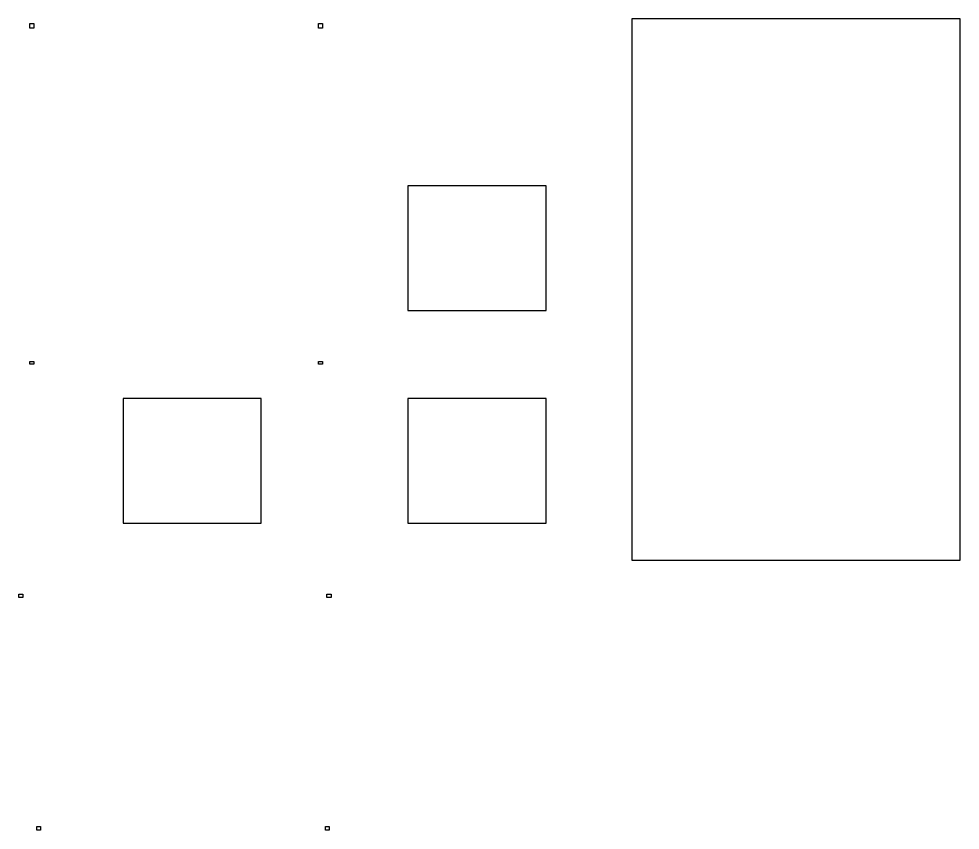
# Model space of a CAD drawing. Header units: centimetres. Extents: x -44.2 to 41.9, y -10.3 to 17.4.
# Drawn here: x -44.23 to -20.02, y -3.92 to 16.95 of the extents above; entities that cross this region are included whole.
import ezdxf

# ---------------------------------------------------------------- set-up
doc = ezdxf.new("R2010")
doc.units = ezdxf.units.CM
doc.header["$MEASUREMENT"] = 0
doc.header["$XCLIPFRAME"] = 0
doc.layers.add('layer 2', color=7, linetype='Continuous', plot=False)
picture_1 = doc.add_image_def('image1.jpg', size_in_pixel=(515, 374))
picture_2 = doc.add_image_def('image2.jpg', size_in_pixel=(515, 374))
picture_3 = doc.add_image_def('image3.jpg', size_in_pixel=(515, 612))
picture_4 = doc.add_image_def('image4.jpg', size_in_pixel=(555, 401))
picture_5 = doc.add_image_def('image5.jpg', size_in_pixel=(555, 401))
picture_6 = doc.add_image_def('image6.jpg', size_in_pixel=(515, 612))
picture_7 = doc.add_image_def('image7.jpg', size_in_pixel=(515, 374))
picture_8 = doc.add_image_def('image8.jpg', size_in_pixel=(515, 374))
picture_9 = doc.add_image_def('image9.jpg', size_in_pixel=(515, 612))
picture_10 = doc.add_image_def('image10.jpg', size_in_pixel=(515, 612))
picture_11 = doc.add_image_def('image11.jpg', size_in_pixel=(490, 490))
picture_12 = doc.add_image_def('image12.jpg', size_in_pixel=(490, 490))

msp = doc.modelspace()

# ---------------------------------------------------------------- linework, layer by layer
at = {"layer": 'layer 2', "color": 7}
for points in [[(-34.22302, 9.44884), (-30.67162, 9.44884), (-30.67162, 12.65588), (-34.22302, 12.65588), (-34.22302, 9.44884)], [(-41.54324, 3.98145), (-37.99184, 3.98145), (-37.99184, 7.18849), (-41.54324, 7.18849), (-41.54324, 3.98145)], [(-34.22302, 3.98145), (-30.67162, 3.98145), (-30.67162, 7.18849), (-34.22302, 7.18849), (-34.22302, 3.98145)]]:
    msp.add_lwpolyline(points, close=True, dxfattribs=at)
at = {"layer": 'layer 2', "color": 41}
msp.add_open_spline([(-28.46448, 16.94997), (-28.46448, 16.94997), (-20.0232, 16.94997), (-20.0232, 16.94997), (-20.0232, 16.94997), (-20.0232, 16.94997), (-20.0232, 3.02428), (-20.0232, 3.02428), (-20.0232, 3.02428), (-20.0232, 3.02428), (-28.46448, 3.02428), (-28.46448, 3.02428), (-28.46448, 3.02428), (-28.46448, 3.02428), (-28.46448, 16.94997), (-28.46448, 16.94997)], degree=3, knots=[0, 0, 0, 0, 0.2, 0.2, 0.2, 0.2, 0.4, 0.4, 0.4, 0.4, 0.6, 0.6, 0.6, 0.6, 1, 1, 1, 1], dxfattribs=at)

# ---------------------------------------------------------------- pictures from other files: only their frames are drawn
image = msp.add_image(picture_6, insert=(-43.34471, 8.44943), size_in_units=(7.15434, 8.50054), dxfattribs=at)
image.set_boundary_path([(-43.3447, 8.4494), (-36.1904, 16.95)])
image = msp.add_image(picture_10, insert=(-43.34471, 8.44943), size_in_units=(7.15434, 8.50054), dxfattribs=at)
image.set_boundary_path([(-43.3447, 8.4494), (-36.1904, 16.95)])
at = {"layer": 'layer 2', "color": 242}
image = msp.add_image(picture_3, insert=(-36.02449, 8.44943), size_in_units=(7.15434, 8.50054), dxfattribs=at)
image.set_boundary_path([(-36.0245, 8.4494), (-28.8701, 16.95)])
at = {"layer": 'layer 2', "color": 41}
image = msp.add_image(picture_9, insert=(-36.02449, 8.44943), size_in_units=(7.15434, 8.50054), dxfattribs=at)
image.set_boundary_path([(-36.0245, 8.4494), (-28.8701, 16.95)])
at = {"layer": 'layer 2', "color": 242}
image = msp.add_image(picture_2, insert=(-43.34471, 2.97881), size_in_units=(7.15434, 5.207), dxfattribs=at)
image.set_boundary_path([(-43.3447, 2.9788), (-36.1904, 8.1858)])
at = {"layer": 'layer 2', "color": 41}
image = msp.add_image(picture_8, insert=(-43.34471, 2.97881), size_in_units=(7.15434, 5.207), dxfattribs=at)
image.set_boundary_path([(-43.3447, 2.9788), (-36.1904, 8.1858)])
at = {"layer": 'layer 2', "color": 242}
image = msp.add_image(picture_1, insert=(-36.02449, 2.97881), size_in_units=(7.15434, 5.207), dxfattribs=at)
image.set_boundary_path([(-36.0245, 2.9788), (-28.8701, 8.1858)])
at = {"layer": 'layer 2', "color": 41}
image = msp.add_image(picture_7, insert=(-36.02449, 2.97881), size_in_units=(7.15434, 5.207), dxfattribs=at)
image.set_boundary_path([(-36.0245, 2.9788), (-28.8701, 8.1858)])
at = {"layer": 'layer 2', "color": 242}
image = msp.add_image(picture_4, insert=(-43.6258, -3.46401), size_in_units=(7.7165, 5.57106), dxfattribs=at)
image.set_boundary_path([(-43.6258, -3.464), (-35.9093, 2.107)])
image = msp.add_image(picture_5, insert=(-35.81169, -3.46401), size_in_units=(7.7165, 5.57106), dxfattribs=at)
image.set_boundary_path([(-35.8117, -3.464), (-28.0952, 2.107)])
at = {"layer": 'layer 2', "color": 41}
image = msp.add_image(picture_12, insert=(-43.17114, -10.77291), size_in_units=(6.8072, 6.8072), dxfattribs=at)
image.set_boundary_path([(-43.1711, -10.7729), (-36.364, -3.9657)])
image = msp.add_image(picture_11, insert=(-35.85092, -10.77291), size_in_units=(6.8072, 6.8072), dxfattribs=at)
image.set_boundary_path([(-35.8509, -10.7729), (-29.0437, -3.9657)])

doc.saveas('drawing.dxf')
